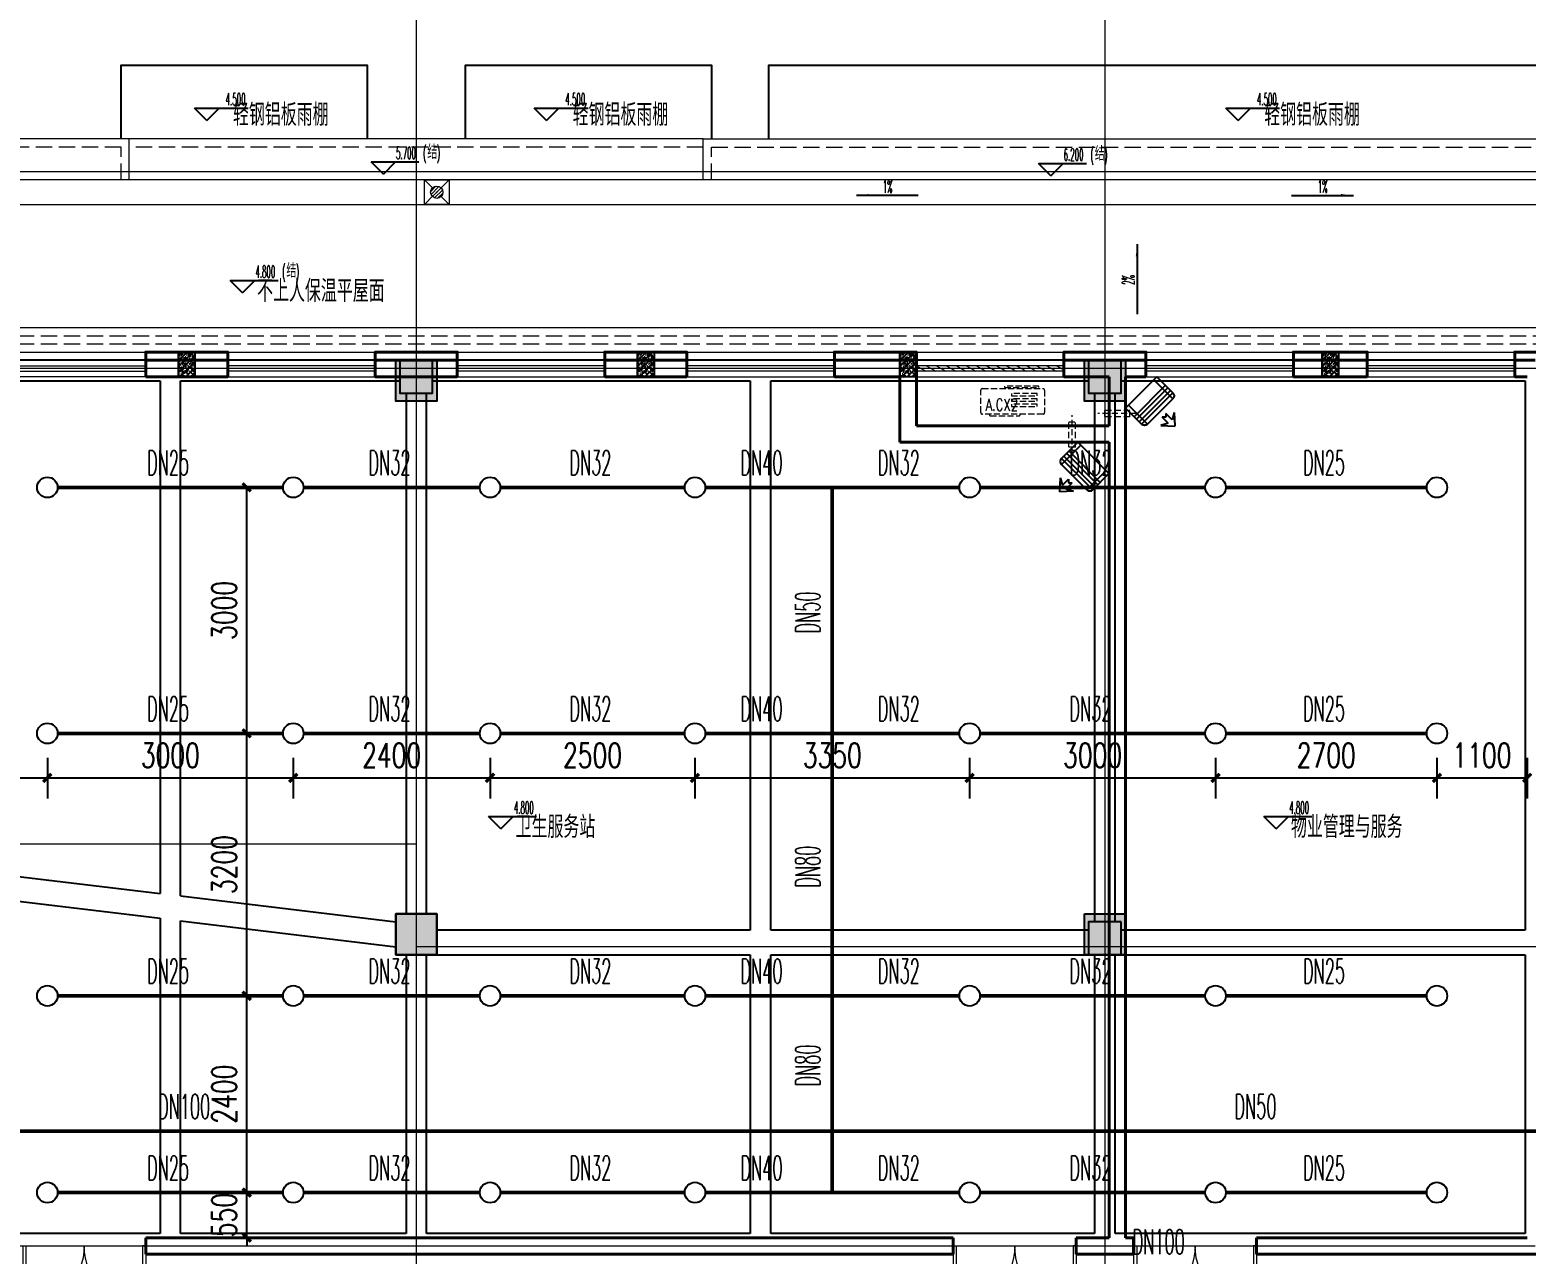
# Model space of a CAD drawing. Extents: x 1031190 to 1725648, y 733081 to 1571294.
# Drawn here: x 1124904 to 1143154, y 1062948 to 1077877 of the extents above; entities that cross this region are included whole.
import ezdxf

# ---------------------------------------------------------------- set-up
doc = ezdxf.new("R2010")
doc.units = 0
doc.header["$LTSCALE"] = 1000
doc.header["$MEASUREMENT"] = 0
for name, pattern in [('ACAD_ISO10W100', [18.5, 12, -3, 0.5, -3]), ('DASH', [0.35, 0.25, -0.1]), ('DOTE', [2.42, 2, -0.2, 0.02, -0.2]), ('HIDDEN', [0.375, 0.25, -0.125])]:
    doc.linetypes.add(name, pattern=pattern)
for name, color, linetype in [('A-AC', 8, 'Continuous'), ('BEAM', 4, 'Continuous'), ('DIM_ELEV', 3, 'Continuous'), ('DIM_SYMB', 3, 'Continuous'), ('EQUIP_不分区喷淋', 7, 'Continuous'), ('PIPE-不分区喷淋', 6, 'ZP'), ('PUB_TEXT', 4, 'Continuous'), ('S-COLU-HATCH', 30, 'Continuous'), ('S-COLU-LINE1', 6, 'Continuous'), ('TEXT_不分区喷淋', 7, 'Continuous'), ('TWT_DIM', 3, 'Continuous'), ('立面', 73, 'Continuous')]:
    doc.layers.add(name, color=color, linetype=linetype)
for name, color, linetype, lineweight in [('DOTE', 19, 'DOTE', 9), ('LVTRY', 1, 'Continuous', 13), ('WALL', 9, 'Continuous', 40), ('WINDOW', 8, 'Continuous', 15), ('平面-分水线', 214, 'Continuous', 15), ('平面-排水沟', 86, 'Continuous', 15), ('平面-看线', 45, 'Continuous', 15), ('平面-空调室内机', 8, 'Continuous', 9), ('平面-空调预留孔', 8, 'Continuous', 15)]:
    doc.layers.add(name, color=color, linetype=linetype, lineweight=lineweight)
doc.styles.add('_TCH_DIM', font='SIMPLEX.shx', dxfattribs={"width": 0.6, "oblique": 10, "bigfont": 'hztxt.shx'})
doc.styles.add('_TCH_DIM_T3', font='SIMPLEX', dxfattribs={"width": 0.705882, "bigfont": 'GBCBIG'})
doc.styles.add('_TWT_PIPEDN', font='SIMPLEX.shx', dxfattribs={"width": 0.6, "oblique": 10, "height": 3, "bigfont": 'HZTXT.shx'})
doc.styles.get("Standard").update_dxf_attribs({"font": 'gbenor.shx', "bigfont": 'gbcbig.shx'})
doc.linetypes.add('ZP', pattern='A,3,-0.2,["ZP",Standard,S=0.25,R=0,X=-0.1,Y=-0.115],-0.35', length=3.55)
doc.dimstyles.new('_TWT_ARCH&&100', dxfattribs={"dimtxt": 297.5, "dimasz": 100, "dimexe": 250, "dimexo": 300, "dimgap": 126.25, "dimtad": 1, "dimdec": 0, "dimzin": 0, "dimdsep": 46, "dimtxsty": '_TCH_DIM_T3', "dimblk": 'ARCHTICK', "dimcen": 0.09, "dimclrt": 7, "dimazin": 2, "dimtfac": 1, "dimtdec": 0, "dimtix": 1, "dimtmove": 2, "dimatfit": 3, "dimfxl": 0, "dimtolj": 1, "dimtzin": 0, "dimarcsym": 0})

# ---------------------------------------------------------------- blocks, each defined once
blk = doc.blocks.new('A$C2C0A525A')
at = {"layer": 'BEAM', "linetype": 'ByBlock'}
h = blk.add_hatch(dxfattribs=at)
h.set_pattern_fill('ARMORED', color=2, scale=10, style=0)
h.set_pattern_definition([(50, (-1630521.62, 477805.3), (71.7260183, -6.2752135), [7.5, -82.5]), (355, (-1630521.62, 477805.3), (-13.8751334, 75.2192134), [6, -66]), (100.4514, (-1630515.64, 477804.78), (57.8509382, 68.9439542), [6.374019, -70.1142112]), (46.1842, (-1630521.62, 477825.3), (106.724105, -16.5519014), [11.25, -123.75]), (96.6356, (-1630512.72, 477823.92), (93.4662706, 97.411787), [9.561029, -105.1713]), (351.1842, (-1630521.62, 477825.3), (93.4661945, 97.41186), [9, -99]), (21, (-1630511.62, 477820.3), (59.6907052, -40.261889), [7.5, -82.5]), (326, (-1630511.62, 477820.3), (24.3315332, 72.5150045), [6, -66]), (71.4514, (-1630506.644, 477816.95), (84.0222629, 32.2530497), [6.374019, -70.1142112]), (37.5, (-1630521.618, 477805.302), (1.21598553, 33.2893854), [0, -65.2, 0, -67, 0, -66.25]), (7.5, (-1630521.62, 477805.302), (26.30695374, 39.4411712), [0, -38.2, 0, -63.7, 0, -25.25]), (327.5, (-1630543.918, 477805.302), (53.3822436, -2.25548717), [0, -25, 0, -78, 0, -103.5]), (317.5, (-1630553.92, 477805.3), (58.3186169, 10.0104982), [0, -32.5, 0, -51.8, 0, -73.5]), (45, (-1630521.62, 477805.3), (-35.355339, 35.355339), [])])
h.paths.add_polyline_path([(14100, 200), (14100, -100), (14300, -100), (14300, 200)])
h = blk.add_hatch(dxfattribs=at)
h.set_pattern_fill('ARMORED', color=2, scale=10, style=0)
h.set_pattern_definition([(50, (-1624921.62, 477805.3), (71.7260183, -6.2752135), [7.5, -82.5]), (355, (-1624921.62, 477805.3), (-13.8751334, 75.2192134), [6, -66]), (100.4514, (-1624915.64, 477804.78), (57.8509382, 68.9439542), [6.374019, -70.1142112]), (46.1842, (-1624921.62, 477825.3), (106.724105, -16.5519014), [11.25, -123.75]), (96.6356, (-1624912.72, 477823.92), (93.4662706, 97.411787), [9.561029, -105.1713]), (351.1842, (-1624921.62, 477825.3), (93.4661945, 97.41186), [9, -99]), (21, (-1624911.62, 477820.3), (59.6907052, -40.261889), [7.5, -82.5]), (326, (-1624911.62, 477820.3), (24.3315332, 72.5150045), [6, -66]), (71.4514, (-1624906.644, 477816.95), (84.0222629, 32.2530497), [6.374019, -70.1142112]), (37.5, (-1624921.618, 477805.302), (1.21598553, 33.2893854), [0, -65.2, 0, -67, 0, -66.25]), (7.5, (-1624921.62, 477805.302), (26.30695374, 39.4411712), [0, -38.2, 0, -63.7, 0, -25.25]), (327.5, (-1624943.918, 477805.302), (53.3822436, -2.25548717), [0, -25, 0, -78, 0, -103.5]), (317.5, (-1624953.92, 477805.3), (58.3186169, 10.0104982), [0, -32.5, 0, -51.8, 0, -73.5]), (45, (-1624921.62, 477805.3), (-35.355339, 35.355339), [])])
h.paths.add_polyline_path([(19700, 200), (19700, -100), (19900, -100), (19900, 200)])
h = blk.add_hatch(dxfattribs=at)
h.set_pattern_fill('ARMORED', color=2, scale=10, style=0)
h.set_pattern_definition([(50, (-1621721.564, 477805.3), (71.7260183, -6.2752135), [7.5, -82.5]), (355, (-1621721.56, 477805.3), (-13.8751334, 75.2192134), [6, -66]), (100.4514, (-1621715.587, 477804.78), (57.8509382, 68.9439542), [6.374019, -70.1142112]), (46.1842, (-1621721.56, 477825.3), (106.724105, -16.5519014), [11.25, -123.75]), (96.6356, (-1621712.67, 477823.92), (93.4662706, 97.411787), [9.561029, -105.1713]), (351.1842, (-1621721.56, 477825.3), (93.4661945, 97.41186), [9, -99]), (21, (-1621711.564, 477820.3), (59.6907052, -40.261889), [7.5, -82.5]), (326, (-1621711.56, 477820.3), (24.3315332, 72.5150045), [6, -66]), (71.4514, (-1621706.59, 477816.95), (84.0222629, 32.2530497), [6.374019, -70.1142112]), (37.5, (-1621721.564, 477805.302), (1.21598553, 33.2893854), [0, -65.2, 0, -67, 0, -66.25]), (7.5, (-1621721.564, 477805.302), (26.30695374, 39.4411712), [0, -38.2, 0, -63.7, 0, -25.25]), (327.5, (-1621743.864, 477805.302), (53.3822436, -2.25548717), [0, -25, 0, -78, 0, -103.5]), (317.5, (-1621753.864, 477805.3), (58.3186169, 10.0104982), [0, -32.5, 0, -51.8, 0, -73.5]), (45, (-1621721.564, 477805.3), (-35.355339, 35.355339), [])])
h.paths.add_polyline_path([(22900, 200), (22900, -100), (23100, -100), (23100, 200)])
h = blk.add_hatch(dxfattribs=at)
h.set_pattern_fill('ARMORED', color=2, scale=10, style=0)
h.set_pattern_definition([(50, (-1616571.62, 477805.3), (71.7260183, -6.2752135), [7.5, -82.5]), (355, (-1616571.62, 477805.3), (-13.8751334, 75.2192134), [6, -66]), (100.4514, (-1616565.64, 477804.78), (57.8509382, 68.9439542), [6.374019, -70.1142112]), (46.1842, (-1616571.62, 477825.3), (106.724105, -16.5519014), [11.25, -123.75]), (96.6356, (-1616562.72, 477823.92), (93.4662706, 97.411787), [9.561029, -105.1713]), (351.1842, (-1616571.62, 477825.3), (93.4661945, 97.41186), [9, -99]), (21, (-1616561.62, 477820.3), (59.6907052, -40.261889), [7.5, -82.5]), (326, (-1616561.62, 477820.3), (24.3315332, 72.5150045), [6, -66]), (71.4514, (-1616556.644, 477816.95), (84.0222629, 32.2530497), [6.374019, -70.1142112]), (37.5, (-1616571.618, 477805.302), (1.21598553, 33.2893854), [0, -65.2, 0, -67, 0, -66.25]), (7.5, (-1616571.62, 477805.302), (26.30695374, 39.4411712), [0, -38.2, 0, -63.7, 0, -25.25]), (327.5, (-1616593.918, 477805.302), (53.3822436, -2.25548717), [0, -25, 0, -78, 0, -103.5]), (317.5, (-1616603.92, 477805.3), (58.3186169, 10.0104982), [0, -32.5, 0, -51.8, 0, -73.5]), (45, (-1616571.62, 477805.3), (-35.355339, 35.355339), [])])
h.paths.add_polyline_path([(28050, 200), (28050, -100), (28250, -100), (28250, 200)])
at = {"layer": 'BEAM', "ltscale": 10}
h = blk.add_hatch(color=256, dxfattribs=at)
h.dxf.hatch_style = 1
h.paths.add_polyline_path([(17200, 100), (16800, 100), (16800, -300), (17200, -300)])
h = blk.add_hatch(color=256, dxfattribs=at)
h.dxf.hatch_style = 1
h.paths.add_polyline_path([(25600, 100), (25200, 100), (25200, -300), (25600, -300)])
h = blk.add_hatch(color=256, dxfattribs=at)
h.dxf.hatch_style = 1
h.paths.add_polyline_path([(17250, -6650), (16750, -6650), (16750, -7150), (17250, -7150)])
h = blk.add_hatch(color=256, dxfattribs=at)
h.dxf.hatch_style = 1
h.paths.add_polyline_path([(25600, -6750), (25200, -6750), (25200, -7150), (25600, -7150)])
at = {"layer": 'BEAM'}
for p, q in [((14000, 100), (11000, 100)), ((16800, 100), (14000, 100)), ((21200, 100), (17200, 100)), ((25200, 100), (21200, 100)), ((30650, 100), (25600, 100)), ((11125, -150), (13875, -150)), ((13875, -150), (13875, -6403)), ((14125, -150), (16800, -150)), ((14125, -6433), (14125, -150)), ((17200, -150), (21075, -150)), ((21075, -150), (21075, -6850)), ((21325, -150), (25200, -150)), ((21325, -6850), (21325, -150)), ((25600, -150), (30525, -150)), ((30525, -150), (30525, -4600)), ((16875, -300), (16875, -6650)), ((17125, -6650), (17125, -300)), ((25275, -300), (25275, -6750)), ((25525, -6750), (25525, -300)), ((30525, -4600), (30525, -6850)), ((11125, -6072), (13875, -6403)), ((11125, -6375), (13875, -6705)), ((14125, -6433), (16750, -6749)), ((13875, -6705), (13875, -10550)), ((14125, -10550), (14125, -6735)), ((14125, -6735), (16750, -7051)), ((21075, -6850), (17250, -6850)), ((25200, -6850), (21325, -6850)), ((30525, -6850), (25600, -6850)), ((16875, -7150), (16875, -10550)), ((17125, -10550), (17125, -7150)), ((17250, -7150), (21075, -7150)), ((21075, -7150), (21075, -10550)), ((21325, -7150), (25200, -7150)), ((21325, -10550), (21325, -7150)), ((25275, -7150), (25275, -10550)), ((25525, -10550), (25525, -7150)), ((25600, -7150), (30525, -7150)), ((30525, -7150), (30525, -10550)), ((13875, -10550), (11125, -10550)), ((16875, -10550), (14125, -10550)), ((21075, -10550), (17125, -10550)), ((25275, -10550), (21325, -10550)), ((30525, -10550), (25525, -10550))]:
    blk.add_line(p, q, dxfattribs=at)
at = {"layer": 'BEAM', "color": 2, "linetype": 'ByBlock'}
for points in [[(14100, 200), (14300, 200), (14300, -100), (14100, -100)], [(19700, 200), (19900, 200), (19900, -100), (19700, -100)], [(22900, 200), (23100, 200), (23100, -100), (22900, -100)], [(28050, 200), (28250, 200), (28250, -100), (28050, -100)]]:
    blk.add_lwpolyline(points, close=True, dxfattribs=at)
at = {"layer": 'BEAM'}
for points in [[(17200, 100), (16800, 100), (16800, -300), (17200, -300)], [(25600, 100), (25200, 100), (25200, -300), (25600, -300)], [(17250, -6650), (16750, -6650), (16750, -7150), (17250, -7150)], [(25600, -6750), (25200, -6750), (25200, -7150), (25600, -7150)]]:
    blk.add_lwpolyline(points, close=True, dxfattribs=at)
blk = doc.blocks.new('QER5Y5WE3')
for p, q in [((-194, 188), (-1, 388)), ((72, 389), (-156, 153)), ((389, 14), (0, 389)), ((72, 389), (387, 86)), ((236, 408), (404, 419)), ((326, 383), (236, 408)), ((326, 383), (253, 308)), ((399, 251), (404, 419)), ((194, -188), (-194, 188)), ((292, -73), (-90, 296)), ((321, -43), (-61, 326)), ((360, -17), (-29, 359)), ((297, 307), (253, 308)), ((299, 264), (297, 307)), ((372, 340), (299, 264)), ((399, 251), (372, 340)), ((387, 86), (159, -151)), ((388, 13), (194, -188))]:
    blk.add_line(p, q)
for centre, start, end in [((36, 352), 46.0154, 136.0154), ((351, 49), 316.0154, 46.0154)]:
    blk.add_arc(centre, 51.3, start, end)
blk = doc.blocks.new('dongkong')
at = {"layer": '平面-空调预留孔', "linetype": 'HIDDEN', "ltscale": 0.3}
for p, q in [((-603836, 210821), (-603836, 210511)), ((-603836, 210821), (-603756, 210821)), ((-603796, 210900), (-603796, 210431)), ((-603756, 210821), (-603756, 210511))]:
    blk.add_line(p, q, dxfattribs=at)
blk.add_lwpolyline([(-603756, 210511), (-603836, 210511)], dxfattribs=at)
blk = doc.blocks.new('$lvtry$00000171')
for p, q in [((-74, 11), (-11, 74)), ((-70, -27), (27, 70)), ((-53, -53), (53, 53)), ((-27, -70), (70, 27)), ((11, -74), (74, -11))]:
    blk.add_line(p, q)
blk.add_circle((0, 0), 75)
blk.add_point((0, 0))
blk = doc.blocks.new('R5T6Y7TRF')
at = {"layer": '平面-分水线', "elevation": -134}
blk.add_lwpolyline([(392485, -26438), (392785, -26438), (392785, -26738), (392485, -26738)], close=True, dxfattribs=at)
for points in [[(392485, -26438), (392582, -26534)], [(392688, -26534), (392785, -26438)], [(392485, -26738), (392593, -26629)], [(392676, -26629), (392785, -26738)]]:
    blk.add_lwpolyline(points, dxfattribs=at)
at = {"layer": 'LVTRY'}
blk.add_blockref('$lvtry$00000171', (392635, -26588, -134), dxfattribs=at)
blk = doc.blocks.new('ferre')
at = {"layer": '平面-空调预留孔', "linetype": 'DASH', "ltscale": 0.3}
for p, q in [((93393, 115403), (93393, 115393)), ((93403, 115383), (93756, 115383)), ((93766, 115393), (93766, 115403))]:
    blk.add_line(p, q, dxfattribs=at)
blk.add_lwpolyline([(94046, 115403), (93306, 115403, -0.414214), (93286, 115423), (93286, 115693, -0.414214), (93306, 115713), (94046, 115713, -0.414214), (94066, 115693), (94066, 115423, -0.414214)], format="xyb", close=True, dxfattribs=at)
for points in [[(93997, 115743), (93577, 115743), (93577, 115727), (93997, 115727)], [(93975, 115655), (93660, 115655), (93660, 115626), (93975, 115626)], [(93975, 115589), (93660, 115589), (93660, 115560), (93975, 115560)], [(93975, 115523), (93660, 115523), (93660, 115494), (93975, 115494)]]:
    blk.add_lwpolyline(points, close=True, dxfattribs=at)
for centre, start, end in [((93403, 115393), 180, 270), ((93756, 115393), 270, 0)]:
    blk.add_arc(centre, 10, start, end, dxfattribs=at)
at = {"layer": '平面-空调预留孔', "linetype": 'DASH', "ltscale": 0.3, "style": '_TCH_DIM', "width": 0.705882}
blk.add_text('A.CX2', height=146.9, dxfattribs=at).set_placement((93345, 115443))
blk = doc.blocks.new('fergve')
blk.add_blockref('ferre', (25670, -60416))
blk = doc.blocks.new('rewerwer')
at = {"layer": 'S-COLU-HATCH'}
h = blk.add_hatch(color=8, dxfattribs=at)
h.dxf.hatch_style = 1
h.paths.add_polyline_path([(1309938, 1151056), (1310438, 1151056), (1310438, 1150556), (1309938, 1150556)])
h = blk.add_hatch(color=8, dxfattribs=at)
h.dxf.hatch_style = 1
h.paths.add_polyline_path([(1318338, 1151056), (1318838, 1151056), (1318838, 1150556), (1318338, 1150556)])
h = blk.add_hatch(color=8, dxfattribs=at)
h.dxf.hatch_style = 1
h.paths.add_polyline_path([(1309938, 1144306), (1310438, 1144306), (1310438, 1143806), (1309938, 1143806)])
h = blk.add_hatch(color=8, dxfattribs=at)
h.dxf.hatch_style = 1
h.paths.add_polyline_path([(1318338, 1144306), (1318838, 1144306), (1318838, 1143806), (1318338, 1143806)])
at = {"layer": 'S-COLU-LINE1', "color": 8}
for points in [[(1309938, 1151056), (1310438, 1151056), (1310438, 1150556), (1309938, 1150556)], [(1318338, 1151056), (1318838, 1151056), (1318838, 1150556), (1318338, 1150556)], [(1309938, 1144306), (1310438, 1144306), (1310438, 1143806), (1309938, 1143806)], [(1318338, 1144306), (1318838, 1144306), (1318838, 1143806), (1318338, 1143806)]]:
    blk.add_lwpolyline(points, close=True, dxfattribs=at)
blk = doc.blocks.new('_ArchTick')
at = {"color": 0, "linetype": 'ByBlock', "const_width": 0.4}
blk.add_lwpolyline([(-0.5, -0.5), (0.5, 0.5)], dxfattribs=at)
blk = doc.blocks.new('*D572')
at = {"layer": 'Defpoints', "color": 0}
for p in [(1123717, 1069298), (1125117, 1069298), (1125117, 1068755)]:
    blk.add_point(p, dxfattribs=at)
at = {"layer": 'TWT_DIM', "color": 0, "lineweight": -2}
for p, q in [((1123717, 1068998), (1123717, 1068505)), ((1125117, 1068998), (1125117, 1068505)), ((1123717, 1068755), (1125117, 1068755))]:
    blk.add_line(p, q, dxfattribs=at)
at = {"layer": 'TWT_DIM', "color": 0, "lineweight": -2, "xscale": 100, "yscale": 100, "zscale": 100, "rotation": 180}
blk.add_blockref('_ArchTick', (1123717, 1068755), dxfattribs=at)
at = {"layer": 'TWT_DIM', "color": 0, "lineweight": -2, "xscale": 100, "yscale": 100, "zscale": 100}
blk.add_blockref('_ArchTick', (1125117, 1068755), dxfattribs=at)
at = {"layer": 'TWT_DIM', "color": 7, "insert": (1124417, 1069030), "char_height": 297.5, "attachment_point": 5, "style": '_TCH_DIM_T3'}
blk.add_mtext('\\A1;1400', dxfattribs=at)
blk = doc.blocks.new('*D573')
at = {"layer": 'Defpoints', "color": 0}
for p in [(1125117, 1069298), (1128117, 1069298), (1128117, 1068755)]:
    blk.add_point(p, dxfattribs=at)
at = {"layer": 'TWT_DIM', "color": 0, "lineweight": -2}
for p, q in [((1125117, 1068998), (1125117, 1068505)), ((1128117, 1068998), (1128117, 1068505)), ((1125117, 1068755), (1128117, 1068755))]:
    blk.add_line(p, q, dxfattribs=at)
at = {"layer": 'TWT_DIM', "color": 0, "lineweight": -2, "xscale": 100, "yscale": 100, "zscale": 100, "rotation": 180}
blk.add_blockref('_ArchTick', (1125117, 1068755), dxfattribs=at)
at = {"layer": 'TWT_DIM', "color": 0, "lineweight": -2, "xscale": 100, "yscale": 100, "zscale": 100}
blk.add_blockref('_ArchTick', (1128117, 1068755), dxfattribs=at)
at = {"layer": 'TWT_DIM', "color": 7, "insert": (1126617, 1069030), "char_height": 297.5, "attachment_point": 5, "style": '_TCH_DIM_T3'}
blk.add_mtext('\\A1;3000', dxfattribs=at)
blk = doc.blocks.new('*D574')
at = {"layer": 'Defpoints', "color": 0}
for p in [(1128117, 1069298), (1130517, 1069298), (1130517, 1068755)]:
    blk.add_point(p, dxfattribs=at)
at = {"layer": 'TWT_DIM', "color": 0, "lineweight": -2}
for p, q in [((1128117, 1068998), (1128117, 1068505)), ((1130517, 1068998), (1130517, 1068505)), ((1128117, 1068755), (1130517, 1068755))]:
    blk.add_line(p, q, dxfattribs=at)
at = {"layer": 'TWT_DIM', "color": 0, "lineweight": -2, "xscale": 100, "yscale": 100, "zscale": 100, "rotation": 180}
blk.add_blockref('_ArchTick', (1128117, 1068755), dxfattribs=at)
at = {"layer": 'TWT_DIM', "color": 0, "lineweight": -2, "xscale": 100, "yscale": 100, "zscale": 100}
blk.add_blockref('_ArchTick', (1130517, 1068755), dxfattribs=at)
at = {"layer": 'TWT_DIM', "color": 7, "insert": (1129317, 1069030), "char_height": 297.5, "attachment_point": 5, "style": '_TCH_DIM_T3'}
blk.add_mtext('\\A1;2400', dxfattribs=at)
blk = doc.blocks.new('*D575')
at = {"layer": 'Defpoints', "color": 0}
for p in [(1130517, 1069298), (1133017, 1069298), (1133017, 1068755)]:
    blk.add_point(p, dxfattribs=at)
at = {"layer": 'TWT_DIM', "color": 0, "lineweight": -2}
for p, q in [((1130517, 1068998), (1130517, 1068505)), ((1133017, 1068998), (1133017, 1068505)), ((1130517, 1068755), (1133017, 1068755))]:
    blk.add_line(p, q, dxfattribs=at)
at = {"layer": 'TWT_DIM', "color": 0, "lineweight": -2, "xscale": 100, "yscale": 100, "zscale": 100, "rotation": 180}
blk.add_blockref('_ArchTick', (1130517, 1068755), dxfattribs=at)
at = {"layer": 'TWT_DIM', "color": 0, "lineweight": -2, "xscale": 100, "yscale": 100, "zscale": 100}
blk.add_blockref('_ArchTick', (1133017, 1068755), dxfattribs=at)
at = {"layer": 'TWT_DIM', "color": 7, "insert": (1131767, 1069030), "char_height": 297.5, "attachment_point": 5, "style": '_TCH_DIM_T3'}
blk.add_mtext('\\A1;2500', dxfattribs=at)
blk = doc.blocks.new('*D576')
at = {"layer": 'Defpoints', "color": 0}
for p in [(1133017, 1069298), (1136367, 1069298), (1136367, 1068755)]:
    blk.add_point(p, dxfattribs=at)
at = {"layer": 'TWT_DIM', "color": 0, "lineweight": -2}
for p, q in [((1133017, 1068998), (1133017, 1068505)), ((1136367, 1068998), (1136367, 1068505)), ((1133017, 1068755), (1136367, 1068755))]:
    blk.add_line(p, q, dxfattribs=at)
at = {"layer": 'TWT_DIM', "color": 0, "lineweight": -2, "xscale": 100, "yscale": 100, "zscale": 100, "rotation": 180}
blk.add_blockref('_ArchTick', (1133017, 1068755), dxfattribs=at)
at = {"layer": 'TWT_DIM', "color": 0, "lineweight": -2, "xscale": 100, "yscale": 100, "zscale": 100}
blk.add_blockref('_ArchTick', (1136367, 1068755), dxfattribs=at)
at = {"layer": 'TWT_DIM', "color": 7, "insert": (1134692, 1069030), "char_height": 297.5, "attachment_point": 5, "style": '_TCH_DIM_T3'}
blk.add_mtext('\\A1;3350', dxfattribs=at)
blk = doc.blocks.new('*D577')
at = {"layer": 'Defpoints', "color": 0}
for p in [(1136367, 1069298), (1139367, 1069298), (1139367, 1068755)]:
    blk.add_point(p, dxfattribs=at)
at = {"layer": 'TWT_DIM', "color": 0, "lineweight": -2}
for p, q in [((1136367, 1068998), (1136367, 1068505)), ((1139367, 1068998), (1139367, 1068505)), ((1136367, 1068755), (1139367, 1068755))]:
    blk.add_line(p, q, dxfattribs=at)
at = {"layer": 'TWT_DIM', "color": 0, "lineweight": -2, "xscale": 100, "yscale": 100, "zscale": 100, "rotation": 180}
blk.add_blockref('_ArchTick', (1136367, 1068755), dxfattribs=at)
at = {"layer": 'TWT_DIM', "color": 0, "lineweight": -2, "xscale": 100, "yscale": 100, "zscale": 100}
blk.add_blockref('_ArchTick', (1139367, 1068755), dxfattribs=at)
at = {"layer": 'TWT_DIM', "color": 7, "insert": (1137867, 1069030), "char_height": 297.5, "attachment_point": 5, "style": '_TCH_DIM_T3'}
blk.add_mtext('\\A1;3000', dxfattribs=at)
blk = doc.blocks.new('*D578')
at = {"layer": 'Defpoints', "color": 0}
for p in [(1139367, 1069298), (1142067, 1069298), (1142067, 1068755)]:
    blk.add_point(p, dxfattribs=at)
at = {"layer": 'TWT_DIM', "color": 0, "lineweight": -2}
for p, q in [((1139367, 1068998), (1139367, 1068505)), ((1142067, 1068998), (1142067, 1068505)), ((1139367, 1068755), (1142067, 1068755))]:
    blk.add_line(p, q, dxfattribs=at)
at = {"layer": 'TWT_DIM', "color": 0, "lineweight": -2, "xscale": 100, "yscale": 100, "zscale": 100, "rotation": 180}
blk.add_blockref('_ArchTick', (1139367, 1068755), dxfattribs=at)
at = {"layer": 'TWT_DIM', "color": 0, "lineweight": -2, "xscale": 100, "yscale": 100, "zscale": 100}
blk.add_blockref('_ArchTick', (1142067, 1068755), dxfattribs=at)
at = {"layer": 'TWT_DIM', "color": 7, "insert": (1140717, 1069030), "char_height": 297.5, "attachment_point": 5, "style": '_TCH_DIM_T3'}
blk.add_mtext('\\A1;2700', dxfattribs=at)
blk = doc.blocks.new('*D579')
at = {"layer": 'Defpoints', "color": 0}
for p in [(1142067, 1069298), (1143167, 1069298), (1143167, 1068755)]:
    blk.add_point(p, dxfattribs=at)
at = {"layer": 'TWT_DIM', "color": 0, "lineweight": -2}
for p, q in [((1142067, 1068998), (1142067, 1068505)), ((1143167, 1068998), (1143167, 1068505)), ((1142067, 1068755), (1143167, 1068755))]:
    blk.add_line(p, q, dxfattribs=at)
at = {"layer": 'TWT_DIM', "color": 0, "lineweight": -2, "xscale": 100, "yscale": 100, "zscale": 100, "rotation": 180}
blk.add_blockref('_ArchTick', (1142067, 1068755), dxfattribs=at)
at = {"layer": 'TWT_DIM', "color": 0, "lineweight": -2, "xscale": 100, "yscale": 100, "zscale": 100}
blk.add_blockref('_ArchTick', (1143167, 1068755), dxfattribs=at)
at = {"layer": 'TWT_DIM', "color": 7, "insert": (1142617, 1069030), "char_height": 297.5, "attachment_point": 5, "style": '_TCH_DIM_T3'}
blk.add_mtext('\\A1;1100', dxfattribs=at)
blk = doc.blocks.new('*D633')
at = {"layer": 'Defpoints', "color": 0}
for p in [(1127549, 1072298), (1128117, 1072298), (1128117, 1069298)]:
    blk.add_point(p, dxfattribs=at)
at = {"layer": 'TWT_DIM', "color": 0, "lineweight": -2}
for p, q in [((1127817, 1072298), (1127299, 1072298)), ((1127549, 1069298), (1127549, 1072298)), ((1127817, 1069298), (1127299, 1069298))]:
    blk.add_line(p, q, dxfattribs=at)
at = {"layer": 'TWT_DIM', "color": 0, "lineweight": -2, "xscale": 100, "yscale": 100, "zscale": 100}
for p, rotation in [((1127549, 1072298), 90), ((1127549, 1069298), 270)]:
    blk.add_blockref('_ArchTick', p, dxfattribs=dict(at, rotation=rotation))
at = {"layer": 'TWT_DIM', "color": 7, "insert": (1127274, 1070798), "char_height": 297.5, "attachment_point": 5, "rotation": 90, "style": '_TCH_DIM_T3'}
blk.add_mtext('\\A1;3000', dxfattribs=at)
blk = doc.blocks.new('*D634')
at = {"layer": 'Defpoints', "color": 0}
for p in [(1127549, 1069298), (1128117, 1069298), (1128117, 1066098)]:
    blk.add_point(p, dxfattribs=at)
at = {"layer": 'TWT_DIM', "color": 0, "lineweight": -2}
for p, q in [((1127817, 1069298), (1127299, 1069298)), ((1127549, 1066098), (1127549, 1069298)), ((1127817, 1066098), (1127299, 1066098))]:
    blk.add_line(p, q, dxfattribs=at)
at = {"layer": 'TWT_DIM', "color": 0, "lineweight": -2, "xscale": 100, "yscale": 100, "zscale": 100}
for p, rotation in [((1127549, 1069298), 90), ((1127549, 1066098), 270)]:
    blk.add_blockref('_ArchTick', p, dxfattribs=dict(at, rotation=rotation))
at = {"layer": 'TWT_DIM', "color": 7, "insert": (1127274, 1067698), "char_height": 297.5, "attachment_point": 5, "rotation": 90, "style": '_TCH_DIM_T3'}
blk.add_mtext('\\A1;3200', dxfattribs=at)
blk = doc.blocks.new('*D635')
at = {"layer": 'Defpoints', "color": 0}
for p in [(1127549, 1066098), (1128117, 1066098), (1128117, 1063698)]:
    blk.add_point(p, dxfattribs=at)
at = {"layer": 'TWT_DIM', "color": 0, "lineweight": -2}
for p, q in [((1127817, 1066098), (1127299, 1066098)), ((1127549, 1063698), (1127549, 1066098)), ((1127817, 1063698), (1127299, 1063698))]:
    blk.add_line(p, q, dxfattribs=at)
at = {"layer": 'TWT_DIM', "color": 0, "lineweight": -2, "xscale": 100, "yscale": 100, "zscale": 100}
for p, rotation in [((1127549, 1066098), 90), ((1127549, 1063698), 270)]:
    blk.add_blockref('_ArchTick', p, dxfattribs=dict(at, rotation=rotation))
at = {"layer": 'TWT_DIM', "color": 7, "insert": (1127274, 1064898), "char_height": 297.5, "attachment_point": 5, "rotation": 90, "style": '_TCH_DIM_T3'}
blk.add_mtext('\\A1;2400', dxfattribs=at)
blk = doc.blocks.new('*D636')
at = {"layer": 'Defpoints', "color": 0}
for p in [(1127549, 1063698), (1128117, 1063698), (1128117, 1063148)]:
    blk.add_point(p, dxfattribs=at)
at = {"layer": 'TWT_DIM', "color": 0, "lineweight": -2}
for p, q in [((1127549, 1063698), (1127549, 1063798)), ((1127817, 1063698), (1127299, 1063698)), ((1127549, 1063148), (1127549, 1063698)), ((1127817, 1063148), (1127299, 1063148)), ((1127549, 1063148), (1127549, 1063048))]:
    blk.add_line(p, q, dxfattribs=at)
at = {"layer": 'TWT_DIM', "color": 0, "lineweight": -2, "xscale": 100, "yscale": 100, "zscale": 100}
for p, rotation in [((1127549, 1063698), 270), ((1127549, 1063148), 90)]:
    blk.add_blockref('_ArchTick', p, dxfattribs=dict(at, rotation=rotation))
at = {"layer": 'TWT_DIM', "color": 7, "insert": (1127274, 1063423), "char_height": 297.5, "attachment_point": 5, "rotation": 90, "style": '_TCH_DIM_T3'}
blk.add_mtext('\\A1;550', dxfattribs=at)
blk = doc.blocks.new('$TwtSys$00000125')
blk.add_circle((0, 0, 0), 1)
blk = doc.blocks.new('$DorLib2D$00000002')
for p, q in [((-0.5, 0), (-0.5, 0.4875)), ((-0.475, 0.4875), (-0.5, 0.4875)), ((-0.475, 0), (-0.475, 0.4875)), ((0.475, 0), (0.475, 0.4875)), ((0.475, 0.4875), (0.5, 0.4875)), ((0.5, 0), (0.5, 0.4875)), ((-0.5, 0), (-0.475, 0)), ((0.5, 0), (0.475, 0))]:
    blk.add_line(p, q)
at = {"lineweight": 13}
for centre, start, end in [((-0.4875, 0), 0, 88.53072), ((0.4875, 0), 91.46928, 180)]:
    blk.add_arc(centre, 0.4875, start, end, dxfattribs=at)
blk = doc.blocks.new('$WINLIB2D$00000001')
at = {"color": 0}
for points in [[(-0.5, 0.5), (-0.5, -0.5)], [(-0.5, 0.5), (0.5, 0.5)], [(0.5, -0.5), (0.5, 0.5)], [(0.5, 0.167), (-0.5, 0.167)], [(0.5, -0.167), (-0.5, -0.167)], [(-0.5, -0.5), (0.5, -0.5)]]:
    blk.add_lwpolyline(points, dxfattribs=at)
blk = doc.blocks.new('$WINLIB2D$00000039')
at = {"color": 0}
for points in [[(-0.5, 0.5), (-0.5, -0.5)], [(0.5, 0.5), (-0.5, 0.5)], [(0.5, -0.5), (0.5, 0.5)], [(-0.5, 0.167), (0.5, 0.167)], [(-0.384, -0.167), (-0.448, 0.167)], [(-0.316, -0.167), (-0.38, 0.167)], [(-0.248, -0.167), (-0.312, 0.167)], [(-0.18, -0.167), (-0.244, 0.167)], [(-0.112, -0.167), (-0.176, 0.167)], [(-0.044, -0.167), (-0.108, 0.167)], [(0.024, -0.167), (-0.04, 0.167)], [(0.092, -0.167), (0.028, 0.167)], [(0.16, -0.167), (0.096, 0.167)], [(0.228, -0.167), (0.164, 0.167)], [(0.296, -0.167), (0.232, 0.167)], [(0.364, -0.167), (0.3, 0.167)], [(0.432, -0.167), (0.368, 0.167)], [(0.5, -0.167), (0.436, 0.167)], [(-0.452, -0.167), (-0.5, 0.084)], [(-0.5, -0.167), (0.5, -0.167)], [(0.5, -0.5), (-0.5, -0.5)]]:
    blk.add_lwpolyline(points, dxfattribs=at)

msp = doc.modelspace()

# ---------------------------------------------------------------- hatches: boundary and pattern name
at = {"layer": 'DIM_SYMB'}
for points in [[(1134985.6, 1075855.9), (1135135.6, 1075855.9), (1135135.6, 1075875.9)], [(1141048.3, 1075855.9), (1140898.3, 1075855.9), (1140898.3, 1075875.9)], [(1138413.1, 1075264.7), (1138413.1, 1075114.7), (1138393.1, 1075114.7)]]:
    msp.add_hatch(color=8, dxfattribs=at).paths.add_polyline_path(points)

# ---------------------------------------------------------------- linework, layer by layer
at = {"layer": 'DIM_ELEV', "color": 8}
for p, q in [((1127062.6, 1076773.2), (1126912.6, 1076923.2)), ((1126912.6, 1076923.2), (1127568.6, 1076923.2)), ((1127062.6, 1076773.2), (1127212.6, 1076923.2)), ((1131205.9, 1076773.2), (1131055.9, 1076923.2)), ((1131055.9, 1076923.2), (1131711.9, 1076923.2)), ((1131205.9, 1076773.2), (1131355.9, 1076923.2)), ((1139642, 1076773.2), (1139492, 1076923.2)), ((1139492, 1076923.2), (1140148, 1076923.2)), ((1139642, 1076773.2), (1139792, 1076923.2)), ((1129215.4, 1076117.4), (1129065.4, 1076267.4)), ((1129065.4, 1076267.4), (1129649.9, 1076267.4)), ((1129215.4, 1076117.4), (1129365.4, 1076267.4)), ((1137357.4, 1076096.4), (1137207.4, 1076246.4)), ((1137207.4, 1076246.4), (1137791.9, 1076246.4)), ((1137357.4, 1076096.4), (1137507.4, 1076246.4)), ((1127496.3, 1074669.6), (1127346.3, 1074819.6)), ((1127346.3, 1074819.6), (1127930.9, 1074819.6)), ((1127496.3, 1074669.6), (1127646.3, 1074819.6)), ((1130649.2, 1068133.7), (1130499.2, 1068283.7)), ((1130499.2, 1068283.7), (1131083.8, 1068283.7)), ((1130649.2, 1068133.7), (1130799.2, 1068283.7)), ((1140107.5, 1068133.7), (1139957.5, 1068283.7)), ((1139957.5, 1068283.7), (1140542, 1068283.7)), ((1140107.5, 1068133.7), (1140257.5, 1068283.7))]:
    msp.add_line(p, q, dxfattribs=at)
at = {"layer": 'DIM_SYMB', "color": 8}
for points in [[(1135740.7, 1075855.9), (1134985.6, 1075855.9)], [(1140293.3, 1075855.9), (1141048.3, 1075855.9)], [(1138413.1, 1074412.3), (1138413.1, 1075264.7)]]:
    msp.add_lwpolyline(points, dxfattribs=at)
at = {"layer": 'DOTE', "linetype": 'ACAD_ISO10W100', "ltscale": 100}
for p, q in [((1129617, 1080847.8), (1129617, 1057147.8)), ((1138017, 1080847.8), (1138017, 1057147.8)), ((1187717, 1076147.8), (1110440.6, 1076147.8)), ((1147017, 1073747.8), (1110440.6, 1073747.8)), ((1129617, 1067947.8), (1110440.6, 1067947.8)), ((1129617, 1066697.8), (1187717, 1066697.8)), ((1110440.6, 1063047.8), (1143267, 1063047.8))]:
    msp.add_line(p, q, dxfattribs=at)
at = {"layer": 'PIPE-不分区喷淋', "const_width": 45}
for points in [[(1125242, 1072297.8), (1127992, 1072297.8)], [(1128242, 1072297.8), (1130392, 1072297.8)], [(1130642, 1072297.8), (1132892, 1072297.8)], [(1133142, 1072297.8), (1134692, 1072297.8)], [(1134692, 1072297.8), (1134692, 1069297.8)], [(1134692, 1072297.8), (1136242, 1072297.8)], [(1136492, 1072297.8), (1139242, 1072297.8)], [(1139492, 1072297.8), (1141942, 1072297.8)], [(1125242, 1069297.8), (1127992, 1069297.8)], [(1128242, 1069297.8), (1130392, 1069297.8)], [(1130642, 1069297.8), (1132892, 1069297.8)], [(1133142, 1069297.8), (1134692, 1069297.8)], [(1134692, 1069297.8), (1134692, 1066097.8)], [(1134692, 1069297.8), (1136242, 1069297.8)], [(1136492, 1069297.8), (1139242, 1069297.8)], [(1139492, 1069297.8), (1141942, 1069297.8)], [(1125242, 1066097.8), (1127992, 1066097.8)], [(1128242, 1066097.8), (1130392, 1066097.8)], [(1130642, 1066097.8), (1132892, 1066097.8)], [(1133142, 1066097.8), (1134692, 1066097.8)], [(1134692, 1066097.8), (1134692, 1064447.8)], [(1134692, 1066097.8), (1136242, 1066097.8)], [(1136492, 1066097.8), (1139242, 1066097.8)], [(1139492, 1066097.8), (1141942, 1066097.8)], [(1134692, 1064447.8), (1118917, 1064447.8)], [(1134692, 1064447.8), (1134692, 1063697.8)], [(1145067, 1064447.8), (1134692, 1064447.8)], [(1125242, 1063697.8), (1127992, 1063697.8)], [(1128242, 1063697.8), (1130392, 1063697.8)], [(1130642, 1063697.8), (1132892, 1063697.8)], [(1133142, 1063697.8), (1134692, 1063697.8)], [(1134692, 1063697.8), (1136242, 1063697.8)], [(1136492, 1063697.8), (1139242, 1063697.8)], [(1139492, 1063697.8), (1141942, 1063697.8)]]:
    msp.add_lwpolyline(points, dxfattribs=at)
at = {"layer": 'WALL', "color": 8}
for p, q in [((1127317, 1073847.8), (1126317, 1073847.8)), ((1126317, 1073847.8), (1126317, 1073647.8)), ((1127317, 1073647.8), (1127317, 1073847.8)), ((1130117, 1073847.8), (1129117, 1073847.8)), ((1129117, 1073847.8), (1129117, 1073647.8)), ((1130117, 1073647.8), (1130117, 1073847.8)), ((1132917, 1073847.8), (1131917, 1073847.8)), ((1131917, 1073847.8), (1131917, 1073647.8)), ((1132917, 1073647.8), (1132917, 1073847.8)), ((1135617, 1073847.8), (1134717, 1073847.8)), ((1134717, 1073847.8), (1134717, 1073647.8)), ((1135717, 1073847.8), (1135617, 1073847.8)), ((1135717, 1073647.8), (1135717, 1073847.8)), ((1138167, 1073847.8), (1137517, 1073847.8)), ((1137517, 1073847.8), (1137517, 1073647.8)), ((1138517, 1073847.8), (1138167, 1073847.8)), ((1138517, 1073647.8), (1138517, 1073847.8)), ((1141217, 1073847.8), (1140317, 1073847.8)), ((1140317, 1073847.8), (1140317, 1073647.8)), ((1141217, 1073647.8), (1141217, 1073847.8)), ((1143267, 1073847.8), (1143017, 1073847.8)), ((1143017, 1073847.8), (1143017, 1073647.8)), ((1126317, 1073647.8), (1127317, 1073647.8)), ((1129117, 1073647.8), (1130117, 1073647.8)), ((1131917, 1073647.8), (1132917, 1073647.8)), ((1134717, 1073647.8), (1135517, 1073647.8)), ((1135517, 1073647.8), (1135517, 1072847.8)), ((1135717, 1073647.8), (1135717, 1073047.8)), ((1137517, 1073647.8), (1138067, 1073647.8)), ((1138067, 1073047.8), (1138067, 1073647.8)), ((1138267, 1072947.8), (1138267, 1073647.8)), ((1138267, 1073647.8), (1138517, 1073647.8)), ((1140317, 1073647.8), (1141217, 1073647.8)), ((1143017, 1073647.8), (1143167, 1073647.8)), ((1135717, 1073047.8), (1138067, 1073047.8)), ((1138267, 1063147.8), (1138267, 1072947.8)), ((1135517, 1072847.8), (1138067, 1072847.8)), ((1138067, 1063147.8), (1138067, 1072847.8)), ((1136167, 1063147.8), (1126317, 1063147.8)), ((1126317, 1063147.8), (1126317, 1062947.8)), ((1136167, 1062947.8), (1136167, 1063147.8)), ((1138067, 1063147.8), (1137667, 1063147.8)), ((1137667, 1063147.8), (1137667, 1062947.8)), ((1138367, 1063147.8), (1138267, 1063147.8)), ((1138367, 1062947.8), (1138367, 1063147.8)), ((1143167, 1063147.8), (1139867, 1063147.8)), ((1139867, 1063147.8), (1139867, 1062947.8)), ((1126317, 1062947.8), (1136167, 1062947.8)), ((1137667, 1062947.8), (1138167, 1062947.8)), ((1138167, 1062947.8), (1138367, 1062947.8)), ((1139867, 1062947.8), (1143367, 1062947.8))]:
    msp.add_line(p, q, dxfattribs=at)
for points in [[(1127317, 1073847.8), (1127317, 1073947.8), (1126317, 1073947.8), (1126317, 1073847.8)], [(1130117, 1073847.8), (1130117, 1073947.8), (1129117, 1073947.8), (1129117, 1073847.8)], [(1132917, 1073847.8), (1132917, 1073947.8), (1131917, 1073947.8), (1131917, 1073847.8)], [(1135717, 1073847.8), (1135717, 1073947.8), (1134717, 1073947.8), (1134717, 1073847.8)], [(1138517, 1073847.8), (1138517, 1073947.8), (1137517, 1073947.8), (1137517, 1073847.8)], [(1141217, 1073847.8), (1141217, 1073947.8), (1140317, 1073947.8), (1140317, 1073847.8)], [(1143917, 1073847.8), (1143917, 1073947.8), (1143017, 1073947.8), (1143017, 1073847.8)]]:
    msp.add_lwpolyline(points, dxfattribs=at)
at = {"layer": '平面-排水沟', "color": 8}
msp.add_lwpolyline([(1112717, 1075747.8), (1146517, 1075747.8)], dxfattribs=at)
at = {"layer": '平面-看线', "color": 8}
for points in [[(1126117, 1076047.8), (1126117, 1076547.8), (1112517, 1076547.8), (1112517, 1073947.8)], [(1133117, 1076547.8), (1126117, 1076547.8)], [(1133117, 1076047.8), (1133117, 1076547.8), (1147017, 1076547.8), (1147017, 1073747.8), (1146817, 1073747.8)], [(1146517, 1073947.8), (1146517, 1076047.8), (1112717, 1076047.8), (1112717, 1073947.8)], [(1112717, 1074247.8), (1146517, 1074247.8)], [(1124517, 1073947.8), (1126317, 1073947.8)], [(1127317, 1073947.8), (1129117, 1073947.8)], [(1130117, 1073947.8), (1131917, 1073947.8)], [(1132917, 1073947.8), (1134717, 1073947.8)], [(1135717, 1073947.8), (1137517, 1073947.8)], [(1138517, 1073947.8), (1140317, 1073947.8)], [(1141217, 1073947.8), (1143017, 1073947.8)]]:
    msp.add_lwpolyline(points, dxfattribs=at)
at = {"layer": '平面-看线', "color": 8, "linetype": 'DASH', "ltscale": 0.8}
for points in [[(1126017, 1076047.8), (1126017, 1076447.8), (1112517, 1076447.8)], [(1133117, 1076447.8), (1126117, 1076447.8)], [(1133217, 1076047.8), (1133217, 1076447.8), (1146917, 1076447.8), (1146917, 1073847.8), (1146817, 1073847.8)], [(1112717, 1074147.8), (1146517, 1074147.8)], [(1112717, 1074047.8), (1146517, 1074047.8)]]:
    msp.add_lwpolyline(points, dxfattribs=at)
at = {"layer": '立面', "color": 8}
for points in [[(1126017, 1076547.8), (1126017, 1077447.8), (1129017, 1077447.8), (1129017, 1076547.8)], [(1130217, 1076547.8), (1130217, 1077447.8), (1133217, 1077447.8), (1133217, 1076547.8)], [(1133917, 1076547.8), (1133917, 1077447.8), (1145517, 1077447.8), (1145517, 1076547.8)]]:
    msp.add_lwpolyline(points, dxfattribs=at)

# ---------------------------------------------------------------- block references
at = {"color": 8}
msp.add_blockref('R5T6Y7TRF', (737232.1, 1102485.4, 134.4), dxfattribs=at)
at = {"layer": 'A-AC', "color": 8, "linetype": 'ByBlock', "xscale": -1, "rotation": 181.0153936611568}
msp.add_blockref('QER5Y5WE3', (1138457.9, 1073456.9), dxfattribs=at)
at = {"layer": 'A-AC', "color": 8, "linetype": 'ByBlock', "rotation": 178.9846063388432}
msp.add_blockref('QER5Y5WE3', (1137876.1, 1072656.9), dxfattribs=at)
at = {"layer": 'BEAM'}
msp.add_blockref('A$C2C0A525A', (1112617, 1073747.8), dxfattribs=at)
at = {"layer": 'EQUIP_不分区喷淋', "xscale": 125, "yscale": 125, "zscale": 125}
for p in [(1125117, 1072297.8), (1128117, 1072297.8), (1130517, 1072297.8), (1133017, 1072297.8), (1136367, 1072297.8), (1139367, 1072297.8), (1142067, 1072297.8), (1125117, 1069297.8), (1128117, 1069297.8), (1130517, 1069297.8), (1133017, 1069297.8), (1136367, 1069297.8), (1139367, 1069297.8), (1142067, 1069297.8), (1125117, 1066097.8), (1128117, 1066097.8), (1130517, 1066097.8), (1133017, 1066097.8), (1136367, 1066097.8), (1139367, 1066097.8), (1142067, 1066097.8), (1125117, 1063697.8), (1128117, 1063697.8), (1130517, 1063697.8), (1133017, 1063697.8), (1136367, 1063697.8), (1139367, 1063697.8), (1142067, 1063697.8)]:
    msp.add_blockref('$TwtSys$00000125', p, dxfattribs=at)
at = {"layer": 'S-COLU-LINE1', "color": 8}
msp.add_blockref('rewerwer', (-180570.7, -77208.4), dxfattribs=at)
at = {"layer": 'WINDOW'}
for name, p, xscale, yscale, zscale, rotation in [('$WINLIB2D$00000001', (1125417, 1073747.8), -1800, -200, -1800, 359.9999999999766), ('$WINLIB2D$00000001', (1128217, 1073747.8), 1800, -200, 1800, 359.9999999999766), ('$WINLIB2D$00000001', (1131017, 1073747.8), 1800, -200, 1800, 359.9999999999766), ('$WINLIB2D$00000001', (1133817, 1073747.8), 1800, -200, 1800, 359.9999999999766), ('$WINLIB2D$00000039', (1136617, 1073747.8), -1800, -200, -1800, 359.9999999999895), ('$WINLIB2D$00000001', (1139417, 1073747.8), 1800, -200, 1800, 359.9999999999869), ('$WINLIB2D$00000001', (1142117, 1073747.8), 1800, -200, 1800, 359.9999999999869), ('$DorLib2D$00000002', (1125567, 1063047.8), 1500, -1500, 1500, 359.9999999999945), ('$DorLib2D$00000002', (1136917, 1063047.8), 1500, -1500, 1500, 359.9999999999945), ('$DorLib2D$00000002', (1139117, 1063047.8), 1500, -1500, 1500, 359.999999999673)]:
    msp.add_blockref(name, p, dxfattribs=dict(at, xscale=xscale, yscale=yscale, zscale=zscale, rotation=rotation))
at = {"layer": '平面-空调室内机', "color": 8, "ltscale": 0.3, "rotation": 180}
msp.add_blockref('dongkong', (533820.9, 1283608.6), dxfattribs=at)
at = {"layer": '平面-空调室内机', "color": 8, "ltscale": 0.3, "xscale": -1, "rotation": 270}
msp.add_blockref('dongkong', (927501.3, 1676993.8), dxfattribs=at)
at = {"layer": '平面-空调预留孔', "color": 8}
msp.add_blockref('fergve', (1017546.1, 1018205.1), dxfattribs=at)

# ---------------------------------------------------------------- texts
at = {"layer": 'DIM_ELEV', "color": 8, "style": '_TCH_DIM'}
for s, height, width, p in [('4.500', 148.75, 0.423529, (1127292.1, 1076958.2)), ('4.500', 148.75, 0.423529, (1131435.4, 1076958.2)), ('4.500', 148.75, 0.423529, (1139871.5, 1076958.2)), ('5.700', 148.75, 0.423529, (1129369.7, 1076302.4)), ('(', 148.8, 0.423529, (1129699.9, 1076302.4)), ('结', 175, 0.6, (1129752.1, 1076302.4)), (')', 148.8, 0.423529, (1129867.8, 1076302.4)), ('6.200', 148.75, 0.423529, (1137513.5, 1076281.4)), ('(', 148.8, 0.423529, (1137841.9, 1076281.4)), ('结', 175, 0.6, (1137894.2, 1076281.4)), (')', 148.8, 0.423529, (1138009.8, 1076281.4)), ('4.800', 148.75, 0.423529, (1127654.4, 1074854.6)), ('(', 148.8, 0.423529, (1127980.9, 1074854.6)), ('结', 175, 0.6, (1128033.1, 1074854.6)), (')', 148.8, 0.423529, (1128148.8, 1074854.6)), ('4.800', 148.75, 0.423529, (1130807.3, 1068318.7)), ('4.800', 148.75, 0.423529, (1140265.5, 1068318.7))]:
    msp.add_text(s, height=height, dxfattribs=dict(at, width=width)).set_placement(p)
at = {"layer": 'DIM_SYMB', "color": 8, "style": '_TCH_DIM', "width": 0.423529}
for p in [(1135306.5, 1075890.9), (1140614.2, 1075890.9)]:
    msp.add_text('1%', height=148.75, dxfattribs=at).set_placement(p)
msp.add_text('2%', height=148.75, rotation=90, dxfattribs=at).set_placement((1138378.1, 1074768.4))
at = {"layer": 'PUB_TEXT', "color": 8}
for s, p in [('轻钢铝板雨棚', (1127380.9, 1076707.6)), ('轻钢铝板雨棚', (1131524.2, 1076707.6)), ('轻钢铝板雨棚', (1139960.3, 1076707.6)), ('不上人保温平屋面', (1127675.5, 1074558)), ('卫生服务站', (1130828.4, 1068022)), ('物业管理与服务', (1140286.6, 1068022))]:
    msp.add_text(s, height=270.07, dxfattribs=at).set_placement(p)
at = {"layer": 'TEXT_不分区喷淋', "style": '_TWT_PIPEDN', "width": 0.48}
for s, p in [('DN25', (1126333.4, 1072447.8)), ('DN32', (1129035, 1072447.8)), ('DN32', (1131485, 1072447.8)), ('DN40', (1133572.5, 1072447.8)), ('DN32', (1135247.5, 1072447.8)), ('DN32', (1137585, 1072447.8)), ('DN25', (1140433.4, 1072447.8)), ('DN25', (1126333.4, 1069447.8)), ('DN32', (1129035, 1069447.8)), ('DN32', (1131485, 1069447.8)), ('DN40', (1133572.5, 1069447.8)), ('DN32', (1135247.5, 1069447.8)), ('DN32', (1137585, 1069447.8)), ('DN25', (1140433.4, 1069447.8)), ('DN25', (1126333.4, 1066247.8)), ('DN32', (1129035, 1066247.8)), ('DN32', (1131485, 1066247.8)), ('DN40', (1133572.5, 1066247.8)), ('DN32', (1135247.5, 1066247.8)), ('DN32', (1137585, 1066247.8)), ('DN25', (1140433.4, 1066247.8)), ('DN100', (1126467.6, 1064597.8)), ('DN50', (1139597.5, 1064597.8)), ('DN25', (1126333.4, 1063847.8)), ('DN32', (1129035, 1063847.8)), ('DN32', (1131485, 1063847.8)), ('DN40', (1133572.5, 1063847.8)), ('DN32', (1135247.5, 1063847.8)), ('DN32', (1137585, 1063847.8)), ('DN25', (1140433.4, 1063847.8)), ('DN100', (1138355.1, 1062947.8))]:
    msp.add_text(s, height=300, dxfattribs=at).set_placement(p)
for s, p in [('DN50', (1134542, 1070515.8)), ('DN80', (1134542, 1067415.8)), ('DN80', (1134542, 1064990.8))]:
    msp.add_text(s, height=300, rotation=90, dxfattribs=at).set_placement(p)

# ---------------------------------------------------------------- dimensions: what is measured, and where the dimension line sits
at = {"layer": 'TWT_DIM'}
for p1, p2, distance, picture, middle in [((1128117, 1069297.8), (1128117, 1072297.8), 567.6, '*D633', (1127274.4, 1070797.8)), ((1123717, 1069297.8), (1125117, 1069297.8), -543.1, '*D572', (1124417, 1069029.6)), ((1125117, 1069297.8), (1128117, 1069297.8), -543.1, '*D573', (1126617, 1069029.6)), ((1128117, 1066097.8), (1128117, 1069297.8), 567.6, '*D634', (1127274.4, 1067697.8)), ((1128117, 1069297.8), (1130517, 1069297.8), -543.1, '*D574', (1129317, 1069029.6)), ((1130517, 1069297.8), (1133017, 1069297.8), -543.1, '*D575', (1131767, 1069029.6)), ((1133017, 1069297.8), (1136367, 1069297.8), -543.1, '*D576', (1134692, 1069029.6)), ((1136367, 1069297.8), (1139367, 1069297.8), -543.1, '*D577', (1137867, 1069029.6)), ((1139367, 1069297.8), (1142067, 1069297.8), -543.1, '*D578', (1140717, 1069029.6)), ((1142067, 1069297.8), (1143167, 1069297.8), -543.1, '*D579', (1142617, 1069029.6)), ((1128117, 1063697.8), (1128117, 1066097.8), 567.6, '*D635', (1127274.4, 1064897.8)), ((1128117, 1063147.8), (1128117, 1063697.8), 567.6, '*D636', (1127274.4, 1063422.8))]:
    dim = msp.add_aligned_dim(p1=p1, p2=p2, distance=distance, dimstyle='_TWT_ARCH&&100', dxfattribs=at)
    dim.commit()
    dim.dimension.update_dxf_attribs({"geometry": picture, "text_midpoint": middle})

doc.saveas('drawing.dxf')
